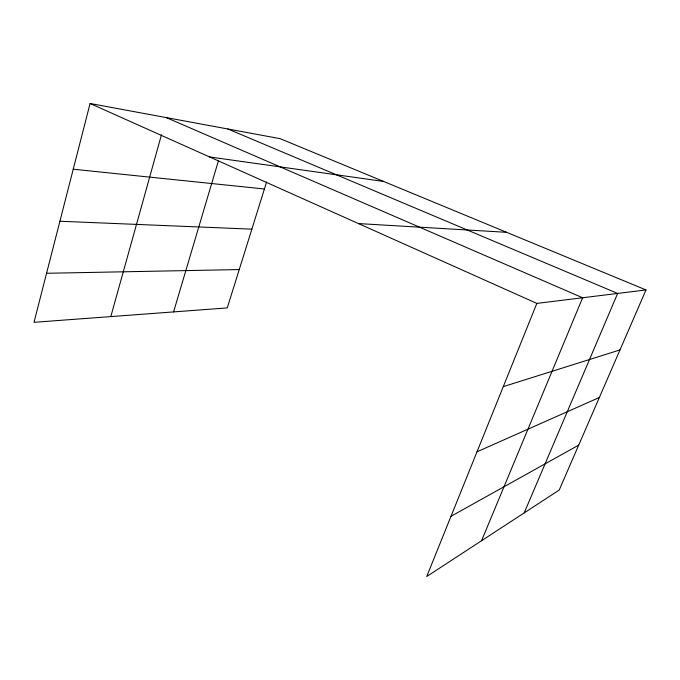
<?xml version="1.0" encoding="UTF-8"?>
<svg xmlns="http://www.w3.org/2000/svg" width="680" height="680" viewBox="0 0 680 680"><rect width="100%" height="100%" fill="white"/><g stroke="black" fill="none" stroke-linecap="round" stroke-linejoin="round"><path stroke-width="1.02" d="M646 289.944L536.843 303.399L426.725 576.512L559.223 490.034L646 289.944L280.126 138.66L90.083 103.487L34 322.311L227.264 307.912L266.611 181.942M110.806 316.591L161.475 134.742M173.57 311.916L218.569 160.302M481.55 540.727L582.633 297.755L166.251 117.589M524.195 512.899L617.635 293.437L227.859 128.987M450.993 516.307L578.706 445.119M477.003 451.8L599.352 397.502M503.276 386.639L619.981 349.936M46.563 273.284L239.241 269.569M59.899 221.246L251.863 229.151M358.428 223.567L506.617 232.314M73.245 169.209L264.409 188.989M209.517 156.935L383.579 181.432M90.083 103.487L536.843 303.399"/></g></svg>
